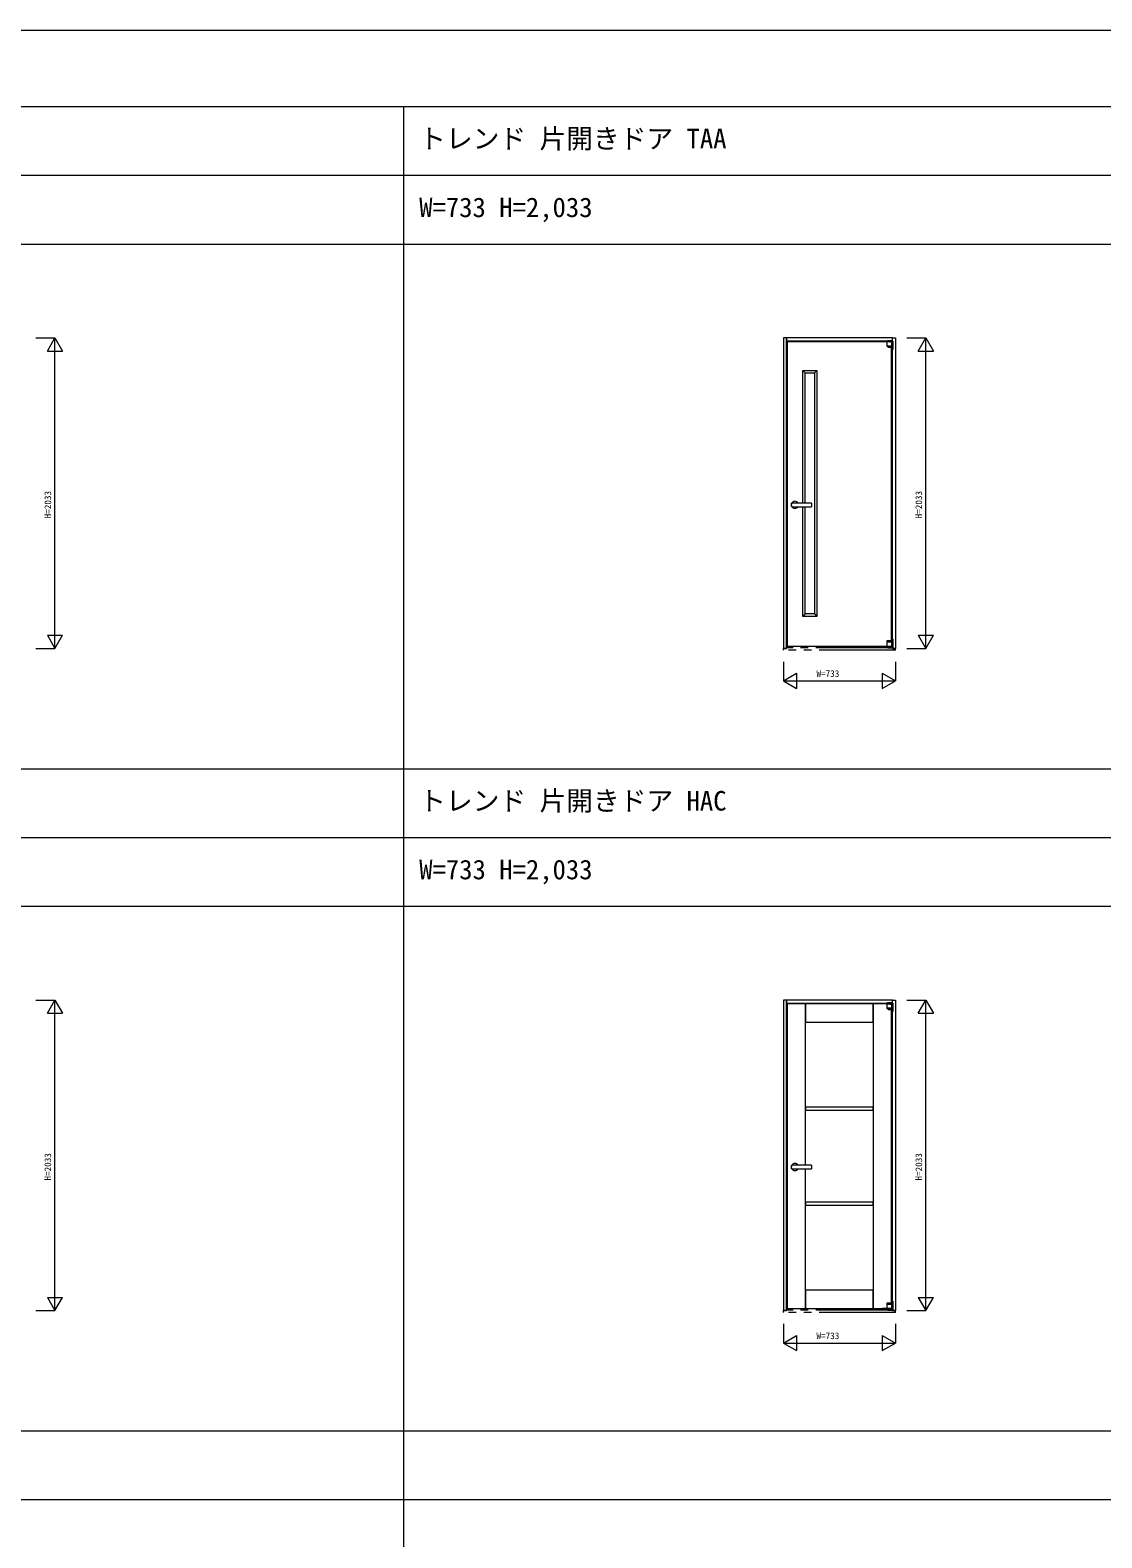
# Model space of a CAD drawing. Units: millimetres, scale not verified. Extents: x -14341 to 14341, y -10000 to 10000.
# Drawn here: x 314 to 7328, y 130 to 10000 of the extents above; entities that cross this region are included whole.
import ezdxf
from ezdxf.enums import TextEntityAlignment as Align

# ---------------------------------------------------------------- set-up
doc = ezdxf.new("R2010")
doc.units = ezdxf.units.MM
doc.header["$LTSCALE"] = 50
doc.linetypes.add('USER2', pattern=[15, 10, -1, 1, -1, 1, -1])
doc.layers.add('0-0_0', color=7, linetype='Continuous')
for name, color, linetype, lineweight in [('0-1_YKK_F1', 7, 'Continuous', 18), ('0-2_YKK_A1', 4, 'Continuous', 18), ('0-3_YKK_N1', 2, 'Continuous', 18)]:
    doc.layers.add(name, color=color, linetype=linetype, lineweight=lineweight)
doc.styles.add('ＭＳ ゴシック', font='')
doc.styles.get('ＭＳ ゴシック').set_extended_font_data('MS Gothic')

msp = doc.modelspace()

# ---------------------------------------------------------------- linework, layer by layer
at = {"layer": '0-1_YKK_F1'}
for p, q in [((-14340.01, 10000), (14341.01, 10000)), ((-14340.01, 9500), (14159.99, 9500)), ((2759.99, -10000), (2759.99, 9500)), ((-14340.01, 9050), (14159.99, 9050)), ((-14340.01, 8600), (14159.99, 8600)), ((-14340.01, 5165), (14159.99, 5165)), ((-14340.01, 4715), (14159.99, 4715)), ((-14340.01, 4265), (14159.99, 4265)), ((-14340.01, 830), (14159.99, 830)), ((-14340.01, 380), (14159.99, 380))]:
    msp.add_line(p, q, dxfattribs=at)
at = {"layer": '0-2_YKK_A1'}
for p, q in [((5921.5, 7957.9), (5921.5, 7958.8)), ((5922.4, 7958.8), (5921.5, 7958.8)), ((5921.5, 7958.8), (5921.5, 7933.3)), ((5921.5, 7933.3), (5952.5, 7933.3)), ((5921.5, 7932.3), (5921.5, 7931.3)), ((5921.5, 7932.3), (5922.4, 7932.3)), ((5929.23, 7925), (5921.9, 7930.5)), ((5922.1, 7932.3), (5922.1, 7933.3)), ((5949.67, 7932.3), (5922.4, 7932.3)), ((5923.29, 7960.5), (5923.29, 7958.8)), ((5925.59, 7966), (5925.59, 7969)), ((5925.59, 7969), (5951.59, 7969)), ((5925.59, 7966), (5951.59, 7966)), ((5925.59, 7964.22), (5925.59, 7966)), ((5925.59, 7965), (5935.09, 7965)), ((5935.09, 7966), (5935.09, 7958.8)), ((5942.09, 7962), (5935.09, 7962)), ((5942.09, 7958.8), (5942.09, 7966)), ((5942.09, 7965), (5951.59, 7965)), ((5951.59, 7962), (5942.09, 7962)), ((5951.89, 7959.1), (5942.09, 7959.1)), ((5947.81, 7924.8), (5951.5, 7924.8)), ((5952.15, 7958.8), (5949.67, 7958.8)), ((5952.15, 7932.3), (5949.67, 7932.3)), ((5950.29, 7924.8), (5950.5, 7924.8)), ((5951.49, 5996.07), (5951.49, 7924.88)), ((5951.59, 7966), (5951.59, 7969)), ((5951.59, 7966), (5951.59, 7964.22)), ((5954.49, 7965), (5951.59, 7965)), ((5951.59, 7964.22), (5951.59, 7962)), ((5951.59, 7962), (5954.49, 7962)), ((5951.89, 7958.8), (5951.89, 7959.1)), ((5951.9, 7932.3), (5951.9, 7933.3)), ((5951.9, 7932.3), (5951.9, 7933.3)), ((5952.15, 7932.3), (5952.5, 7932.3)), ((5952.5, 7933.3), (5952.5, 7958.8)), ((5952.5, 7925.8), (5952.5, 7932.3)), ((5956.49, 7964.58), (5956.49, 7965.5)), ((5956.49, 6014), (5956.49, 7960)), ((5956.49, 7954), (5956.49, 7960)), ((5956.49, 7960), (5959.49, 7960)), ((5956.49, 7946), (5956.49, 7952)), ((5956.49, 7946), (5956.49, 7916)), ((5959.49, 7965), (5959.49, 7961)), ((5959.49, 7961), (5959.49, 7960)), ((5959.49, 7954), (5959.49, 7960)), ((5959.49, 7952), (5959.49, 7946)), ((5959.49, 7916), (5959.49, 7946)), ((5959.49, 7916), (5959.49, 7910)), ((5370.99, 7772), (5462.99, 7772)), ((5386.99, 7756), (5370.99, 7772)), ((5370.99, 6904.5), (5370.99, 7772)), ((5386.99, 7756), (5446.99, 7756)), ((5386.99, 6904.5), (5386.99, 7756)), ((5446.99, 7756), (5462.99, 7772)), ((5446.99, 7756), (5446.99, 6178)), ((5462.99, 7772), (5462.99, 6162)), ((5297.49, 6897.75), (5297.49, 6903.5)), ((5297.49, 6887.25), (5297.49, 6897.75)), ((5297.49, 6881.5), (5297.49, 6887.25)), ((5426.49, 6904.5), (5298.49, 6904.5)), ((5298.49, 6880.5), (5426.49, 6880.5)), ((5427.49, 6903.5), (5427.49, 6897.75)), ((5386.99, 6178), (5370.99, 6162)), ((5446.99, 6178), (5462.99, 6162)), ((5891.89, 5965.9), (5891.89, 5966.5)), ((5897.89, 5965.9), (5891.89, 5965.9)), ((5923.29, 5965.9), (5897.89, 5965.9)), ((5921.49, 6001.2), (5921.49, 5993.7)), ((5951.59, 5993.7), (5921.49, 5993.7)), ((5951.59, 5992.7), (5921.49, 5992.7)), ((5924.32, 5966.2), (5921.84, 5966.2)), ((5922.09, 5993.7), (5922.09, 5992.7)), ((5926.18, 6002.2), (5922.49, 6002.2)), ((5930.09, 5966.2), (5924.32, 5966.2)), ((5930.77, 6002.2), (5926.18, 6002.2)), ((5927.09, 5962), (5927.09, 5959)), ((5927.09, 5959), (5959.49, 5959)), ((5935.49, 6002.2), (5930.77, 6002.2)), ((5934.59, 5962.3), (5934.59, 5962)), ((5944.12, 6002.2), (5935.49, 6002.2)), ((5941.59, 5962), (5941.59, 5962.3)), ((5943.63, 6002.2), (5943.52, 6002.2)), ((5944.49, 5962.3), (5944.49, 5964.3)), ((5952.15, 5995.5), (5944.77, 6001.95)), ((5945.16, 5966.2), (5951.59, 5966.2)), ((5947.29, 5964.3), (5947.29, 5966.2)), ((5950.69, 5965.9), (5947.29, 5965.9)), ((5950.69, 5965.9), (5950.89, 5965.9)), ((5952.49, 5993.7), (5951.59, 5993.7)), ((5951.59, 5966.2), (5952.49, 5966.2)), ((5951.89, 5992.7), (5951.89, 5993.7)), ((5951.89, 5993.7), (5951.89, 5992.7)), ((5952.09, 5962), (5954.49, 5962)), ((5952.49, 5993.7), (5952.49, 5994.75)), ((5952.49, 5959), (5954.89, 5959)), ((5956.49, 6014), (5956.49, 5964)), ((5956.49, 6014), (5959.49, 6014)), ((5956.49, 5952.5), (5956.49, 5956.4)), ((5959.49, 6014), (5959.49, 5952.5)), ((5959.49, 5972), (5959.49, 5970)), ((5959.49, 5970), (5959.49, 5964)), ((5921.5, 3622.9), (5921.5, 3623.8)), ((5922.4, 3623.8), (5921.5, 3623.8)), ((5921.5, 3623.8), (5921.5, 3598.3)), ((5921.5, 3598.3), (5952.5, 3598.3)), ((5921.5, 3597.3), (5921.5, 3596.3)), ((5921.5, 3597.3), (5922.4, 3597.3)), ((5929.23, 3590), (5921.9, 3595.5)), ((5922.1, 3597.3), (5922.1, 3598.3)), ((5949.67, 3597.3), (5922.4, 3597.3)), ((5923.29, 3625.5), (5923.29, 3623.8)), ((5925.59, 3631), (5925.59, 3634)), ((5925.59, 3634), (5951.59, 3634)), ((5925.59, 3631), (5951.59, 3631)), ((5925.59, 3629.22), (5925.59, 3631)), ((5925.59, 3630), (5935.09, 3630)), ((5935.09, 3631), (5935.09, 3623.8)), ((5942.09, 3627), (5935.09, 3627)), ((5942.09, 3623.8), (5942.09, 3631)), ((5942.09, 3630), (5951.59, 3630)), ((5951.59, 3627), (5942.09, 3627)), ((5951.89, 3624.1), (5942.09, 3624.1)), ((5947.81, 3589.8), (5951.5, 3589.8)), ((5952.15, 3623.8), (5949.67, 3623.8)), ((5952.15, 3597.3), (5949.67, 3597.3)), ((5950.29, 3589.8), (5950.5, 3589.8)), ((5951.49, 1661.08), (5951.49, 3589.8)), ((5951.59, 3631), (5951.59, 3634)), ((5951.59, 3631), (5951.59, 3629.22)), ((5954.49, 3630), (5951.59, 3630)), ((5951.59, 3629.22), (5951.59, 3627)), ((5951.59, 3627), (5954.49, 3627)), ((5951.89, 3623.8), (5951.89, 3624.1)), ((5951.9, 3597.3), (5951.9, 3598.3)), ((5951.9, 3597.3), (5951.9, 3598.3)), ((5952.15, 3597.3), (5952.5, 3597.3)), ((5952.5, 3598.3), (5952.5, 3623.8)), ((5952.5, 3590.8), (5952.5, 3597.3)), ((5956.49, 3629.58), (5956.49, 3630.5)), ((5956.49, 3619), (5956.49, 3625)), ((5956.49, 3625), (5959.49, 3625)), ((5956.49, 1679), (5956.49, 3625)), ((5956.49, 3611), (5956.49, 3617)), ((5956.49, 3611), (5956.49, 3581)), ((5959.49, 3630), (5959.49, 3626)), ((5959.49, 3626), (5959.49, 3625)), ((5959.49, 3619), (5959.49, 3625)), ((5959.49, 3617), (5959.49, 3611)), ((5959.49, 3581), (5959.49, 3611)), ((5959.49, 3581), (5959.49, 3575)), ((5297.49, 2562.75), (5297.49, 2568.5)), ((5426.49, 2569.5), (5298.49, 2569.5)), ((5427.49, 2568.5), (5427.49, 2562.75)), ((5297.49, 2552.25), (5297.49, 2562.75)), ((5297.49, 2546.5), (5297.49, 2552.25)), ((5298.49, 2545.5), (5426.49, 2545.5)), ((5956.49, 1679), (5956.49, 1629)), ((5956.49, 1679), (5959.49, 1679)), ((5959.49, 1679), (5959.49, 1617.5)), ((5891.89, 1630.9), (5891.89, 1631.5)), ((5897.89, 1630.9), (5891.89, 1630.9)), ((5923.29, 1630.9), (5897.89, 1630.9)), ((5921.49, 1666.2), (5921.49, 1658.7)), ((5951.59, 1658.7), (5921.49, 1658.7)), ((5951.59, 1657.7), (5921.49, 1657.7)), ((5924.32, 1631.2), (5921.84, 1631.2)), ((5922.09, 1658.7), (5922.09, 1657.7)), ((5926.18, 1667.2), (5922.49, 1667.2)), ((5930.09, 1631.2), (5924.32, 1631.2)), ((5930.77, 1667.2), (5926.18, 1667.2)), ((5927.09, 1627), (5927.09, 1624)), ((5927.09, 1624), (5959.49, 1624)), ((5935.49, 1667.2), (5930.77, 1667.2)), ((5934.59, 1627.3), (5934.59, 1627)), ((5944.12, 1667.2), (5935.49, 1667.2)), ((5941.59, 1627), (5941.59, 1627.3)), ((5943.63, 1667.2), (5943.52, 1667.2)), ((5944.49, 1627.3), (5944.49, 1629.3)), ((5952.15, 1660.5), (5944.77, 1666.95)), ((5945.16, 1631.2), (5951.59, 1631.2)), ((5947.29, 1629.3), (5947.29, 1631.2)), ((5950.69, 1630.9), (5947.29, 1630.9)), ((5950.69, 1630.9), (5950.89, 1630.9)), ((5952.49, 1658.7), (5951.59, 1658.7)), ((5951.59, 1631.2), (5952.49, 1631.2)), ((5951.89, 1657.7), (5951.89, 1658.7)), ((5951.89, 1658.7), (5951.89, 1657.7)), ((5952.09, 1627), (5954.49, 1627)), ((5952.49, 1658.7), (5952.49, 1659.75)), ((5952.49, 1624), (5954.89, 1624)), ((5956.49, 1617.5), (5956.49, 1621.4)), ((5959.49, 1637), (5959.49, 1635)), ((5959.49, 1635), (5959.49, 1629))]:
    msp.add_line(p, q, dxfattribs=at)
at = {"layer": '0-2_YKK_A1', "linetype": 'USER2'}
for p, q in [((5243.49, 5940.5), (5243.49, 5952.5)), ((5263.49, 5952.5), (5243.49, 5952.5)), ((5976.49, 5940.5), (5243.49, 5940.5)), ((5956.49, 5956), (5263.49, 5956)), ((5263.49, 5956), (5263.49, 5952.5)), ((5956.49, 5956), (5956.49, 5952.5)), ((5956.49, 5952.5), (5976.49, 5952.5)), ((5976.49, 5940.5), (5976.49, 5952.5)), ((5243.49, 1605.5), (5243.49, 1617.5)), ((5263.49, 1617.5), (5243.49, 1617.5)), ((5976.49, 1605.5), (5243.49, 1605.5)), ((5956.49, 1621), (5263.49, 1621)), ((5263.49, 1621), (5263.49, 1617.5)), ((5956.49, 1621), (5956.49, 1617.5)), ((5956.49, 1617.5), (5976.49, 1617.5)), ((5976.49, 1605.5), (5976.49, 1617.5))]:
    msp.add_line(p, q, dxfattribs=at)
at = {"layer": '0-2_YKK_A1'}
for points in [[(5243.49, 5952.5), (5263.49, 5952.5), (5263.49, 7985.5), (5243.49, 7985.5)], [(5243.49, 1617.5), (5263.49, 1617.5), (5263.49, 3650.5), (5243.49, 3650.5)], [(5388.49, 3505.5), (5831.49, 3505.5), (5831.49, 3625.5), (5388.49, 3625.5)], [(5388.49, 2929.5), (5831.49, 2929.5), (5831.49, 2949.5), (5388.49, 2949.5)], [(5388.49, 2307.5), (5831.49, 2307.5), (5831.49, 2327.5), (5388.49, 2327.5)], [(5388.49, 1631.5), (5831.49, 1631.5), (5831.49, 1751.5), (5388.49, 1751.5)]]:
    msp.add_lwpolyline(points, close=True, dxfattribs=at)
for points in [[(5951.59, 7965.5), (5956.49, 7965.5), (5956.49, 7985.5), (5263.49, 7985.5), (5263.49, 7965.5), (5925.59, 7965.5)], [(5923.29, 7960.5), (5268.49, 7960.5), (5268.49, 5966.5), (5921.49, 5966.5)], [(5949.67, 7958.8), (5928.83, 7958.8), (5922.4, 7958.8)], [(5935.09, 7959.1), (5923.29, 7959.1), (5923.29, 7958.8)], [(5935.09, 7962), (5925.59, 7962), (5925.59, 7964.22)], [(5929.83, 7924.8), (5938.5, 7924.8), (5943.22, 7924.8), (5947.81, 7924.8)], [(5939.39, 7958.8), (5942.27, 7958.8), (5944.63, 7958.8)], [(5952.5, 7957.9), (5952.5, 7958.8), (5952.15, 7958.8)], [(5956.49, 7985.5), (5976.49, 7985.5), (5976.49, 5952.5), (5956.49, 5952.5)], [(5959.49, 7965), (5956.49, 7965), (5956.49, 7964.58)], [(5959.49, 7954), (5959.49, 7952), (5956.49, 7952), (5956.49, 7954)], [(5959.49, 7910), (5956.49, 7910), (5956.49, 7916)], [(5959.49, 7965), (5959.49, 7945.4), (5959.49, 7910)], [(5462.99, 6162), (5370.99, 6162), (5370.99, 6880.5)], [(5446.99, 6178), (5386.99, 6178), (5386.99, 6880.5)], [(5427.49, 6897.75), (5427.49, 6887.25), (5427.49, 6881.5)], [(5921.49, 5992.7), (5921.49, 5966.2), (5921.84, 5966.2)], [(5929.69, 5965.9), (5923.29, 5965.9), (5923.29, 5966.2)], [(5927.09, 5962), (5949.09, 5962), (5952.09, 5962)], [(5927.09, 5959), (5927.09, 5956.4), (5959.49, 5956.4)], [(5929.69, 5966.2), (5929.69, 5964.3), (5947.29, 5964.3)], [(5945.16, 5966.2), (5935.49, 5966.2), (5930.09, 5966.2)], [(5932.49, 5964.3), (5932.49, 5962.3), (5944.49, 5962.3)], [(5951.89, 5966.2), (5951.89, 5965.9), (5950.89, 5965.9)], [(5952.49, 5966.2), (5952.49, 5992.7), (5951.59, 5992.7)], [(5951.59, 3630.5), (5956.49, 3630.5), (5956.49, 3650.5), (5263.49, 3650.5), (5263.49, 3630.5), (5925.59, 3630.5)], [(5388.49, 2569.5), (5388.49, 3625.5), (5268.49, 3625.5), (5268.49, 1631.5), (5388.49, 1631.5), (5388.49, 2545.5)], [(5935.09, 3625.5), (5831.49, 3625.5), (5831.49, 1631.5), (5921.49, 1631.5)], [(5949.67, 3623.8), (5928.83, 3623.8), (5922.4, 3623.8)], [(5935.09, 3624.1), (5923.29, 3624.1), (5923.29, 3623.8)], [(5935.09, 3627), (5925.59, 3627), (5925.59, 3629.22)], [(5929.83, 3589.8), (5938.5, 3589.8), (5943.22, 3589.8), (5947.81, 3589.8)], [(5939.39, 3623.8), (5942.27, 3623.8), (5944.63, 3623.8)], [(5952.5, 3622.9), (5952.5, 3623.8), (5952.15, 3623.8)], [(5956.49, 3650.5), (5976.49, 3650.5), (5976.49, 1617.5), (5956.49, 1617.5)], [(5959.49, 3630), (5956.49, 3630), (5956.49, 3629.58)], [(5959.49, 3619), (5959.49, 3617), (5956.49, 3617), (5956.49, 3619)], [(5959.49, 3575), (5956.49, 3575), (5956.49, 3581)], [(5959.49, 3630), (5959.49, 3610.4), (5959.49, 3575)], [(5427.49, 2562.75), (5427.49, 2552.25), (5427.49, 2546.5)], [(5921.49, 1657.7), (5921.49, 1631.2), (5921.84, 1631.2)], [(5929.69, 1630.9), (5923.29, 1630.9), (5923.29, 1631.2)], [(5927.09, 1627), (5949.09, 1627), (5952.09, 1627)], [(5927.09, 1624), (5927.09, 1621.4), (5959.49, 1621.4)], [(5929.69, 1631.2), (5929.69, 1629.3), (5947.29, 1629.3)], [(5945.16, 1631.2), (5935.49, 1631.2), (5930.09, 1631.2)], [(5932.49, 1629.3), (5932.49, 1627.3), (5944.49, 1627.3)], [(5951.89, 1631.2), (5951.89, 1630.9), (5950.89, 1630.9)], [(5952.49, 1631.2), (5952.49, 1657.7), (5951.59, 1657.7)]]:
    msp.add_lwpolyline(points, dxfattribs=at)
for centre, radius, start, end in [((5922.5, 7931.3), 1, 180, 233.1301), ((5929.83, 7925.8), 1, 233.1301, 270), ((5951.5, 7925.8), 1, 270, 0), ((5954.49, 7960), 5, 0, 90), ((5954.49, 7960), 2, 0, 90), ((5318.49, 6892.5), 23.5, 30.70636, 149.36289), ((5318.49, 6892.5), 23.5, 153.33134, 206.66866), ((5298.49, 6903.5), 1, 90, 180), ((5298.49, 6881.5), 1, 180, 270), ((5318.49, 6892.5), 23.5, 210.63711, 329.29364), ((5426.49, 6903.5), 1, 0, 90), ((5426.49, 6881.5), 1, 270, 0), ((5922.49, 6001.2), 1, 90, 180), ((5944.12, 6001.2), 1, 48.81407, 90), ((5951.49, 5994.75), 1, 0, 48.81407), ((5954.49, 5964), 2, 270, 0), ((5954.49, 5964), 5, 270, 0), ((5922.5, 3596.3), 1, 180, 233.1301), ((5929.83, 3590.8), 1, 233.1301, 270), ((5951.5, 3590.8), 1, 270, 0), ((5954.49, 3625), 5, 0, 90), ((5954.49, 3625), 2, 0, 90), ((5318.49, 2557.5), 23.5, 153.33134, 206.66866), ((5298.49, 2568.5), 1, 90, 180), ((5318.49, 2557.5), 23.5, 30.70636, 149.36289), ((5426.49, 2568.5), 1, 0, 90), ((5298.49, 2546.5), 1, 180, 270), ((5318.49, 2557.5), 23.5, 210.63711, 329.29364), ((5426.49, 2546.5), 1, 270, 0), ((5922.49, 1666.2), 1, 90, 180), ((5944.12, 1666.2), 1, 48.81407, 90), ((5951.49, 1659.75), 1, 0, 48.81407), ((5954.49, 1629), 2, 270, 0), ((5954.49, 1629), 5, 270, 0)]:
    msp.add_arc(centre, radius, start, end, dxfattribs=at)
at = {"layer": '0-3_YKK_N1'}
for p, q in [((351.49, 7985.5), (476.49, 7985.5)), ((426.49, 7898.9), (476.49, 7985.5)), ((426.49, 7898.9), (526.49, 7898.9)), ((476.49, 5952.5), (476.49, 7985.5)), ((476.49, 7985.5), (526.49, 7898.9)), ((6051.49, 7985.5), (6176.49, 7985.5)), ((6126.49, 7898.9), (6176.49, 7985.5)), ((6126.49, 7898.9), (6226.49, 7898.9)), ((6176.49, 5952.5), (6176.49, 7985.5)), ((6176.49, 7985.5), (6226.49, 7898.9)), ((426.49, 6039.1), (476.49, 5952.5)), ((426.49, 6039.1), (526.49, 6039.1)), ((476.49, 5952.5), (526.49, 6039.1)), ((6126.49, 6039.1), (6176.49, 5952.5)), ((6126.49, 6039.1), (6226.49, 6039.1)), ((6176.49, 5952.5), (6226.49, 6039.1)), ((351.49, 5952.5), (476.49, 5952.5)), ((6051.49, 5952.5), (6176.49, 5952.5)), ((5243.49, 5865.5), (5243.49, 5740.5)), ((5976.49, 5865.5), (5976.49, 5740.5)), ((5243.49, 5740.5), (5330.09, 5790.5)), ((5243.49, 5740.5), (5976.49, 5740.5)), ((5243.49, 5740.5), (5330.09, 5690.5)), ((5330.09, 5790.5), (5330.09, 5690.5)), ((5889.89, 5790.5), (5889.89, 5690.5)), ((5889.89, 5790.5), (5976.49, 5740.5)), ((5889.89, 5690.5), (5976.49, 5740.5)), ((351.49, 3650.5), (476.49, 3650.5)), ((426.49, 3563.9), (476.49, 3650.5)), ((426.49, 3563.9), (526.49, 3563.9)), ((476.49, 1617.5), (476.49, 3650.5)), ((476.49, 3650.5), (526.49, 3563.9)), ((6051.49, 3650.5), (6176.49, 3650.5)), ((6126.49, 3563.9), (6176.49, 3650.5)), ((6126.49, 3563.9), (6226.49, 3563.9)), ((6176.49, 1617.5), (6176.49, 3650.5)), ((6176.49, 3650.5), (6226.49, 3563.9)), ((426.49, 1704.1), (476.49, 1617.5)), ((426.49, 1704.1), (526.49, 1704.1)), ((476.49, 1617.5), (526.49, 1704.1)), ((6126.49, 1704.1), (6176.49, 1617.5)), ((6126.49, 1704.1), (6226.49, 1704.1)), ((6176.49, 1617.5), (6226.49, 1704.1)), ((351.49, 1617.5), (476.49, 1617.5)), ((6051.49, 1617.5), (6176.49, 1617.5)), ((5243.49, 1530.5), (5243.49, 1405.5)), ((5976.49, 1530.5), (5976.49, 1405.5)), ((5243.49, 1405.5), (5330.09, 1455.5)), ((5243.49, 1405.5), (5976.49, 1405.5)), ((5243.49, 1405.5), (5330.09, 1355.5)), ((5330.09, 1455.5), (5330.09, 1355.5)), ((5889.89, 1455.5), (5889.89, 1355.5)), ((5889.89, 1455.5), (5976.49, 1405.5)), ((5889.89, 1355.5), (5976.49, 1405.5))]:
    msp.add_line(p, q, dxfattribs=at)

# ---------------------------------------------------------------- texts
at = {"layer": '0-0_0', "style": 'ＭＳ ゴシック'}
for s, p in [('トレンド 片開きドア TAA', (2859.99, 9187.5)), ('W=733 H=2,033', (2859.99, 8737.5)), ('トレンド 片開きドア HAC', (2859.99, 4852.5)), ('W=733 H=2,033', (2859.99, 4402.5))]:
    msp.add_text(s, height=128.3, dxfattribs=at).set_placement(p, align=Align.BOTTOM_LEFT)
at = {"layer": '0-3_YKK_N1', "color": 7, "style": 'ＭＳ ゴシック'}
for p in [(464.49, 6804), (6164.49, 6804), (464.49, 2469), (6164.49, 2469)]:
    msp.add_text('H=2033', height=43.99, rotation=90, dxfattribs=at).set_placement(p, align=Align.BOTTOM_LEFT)
for p in [(5459.99, 5752.5), (5459.99, 1417.5)]:
    msp.add_text('W=733', height=43.99, dxfattribs=at).set_placement(p, align=Align.BOTTOM_LEFT)

doc.saveas('drawing.dxf')
